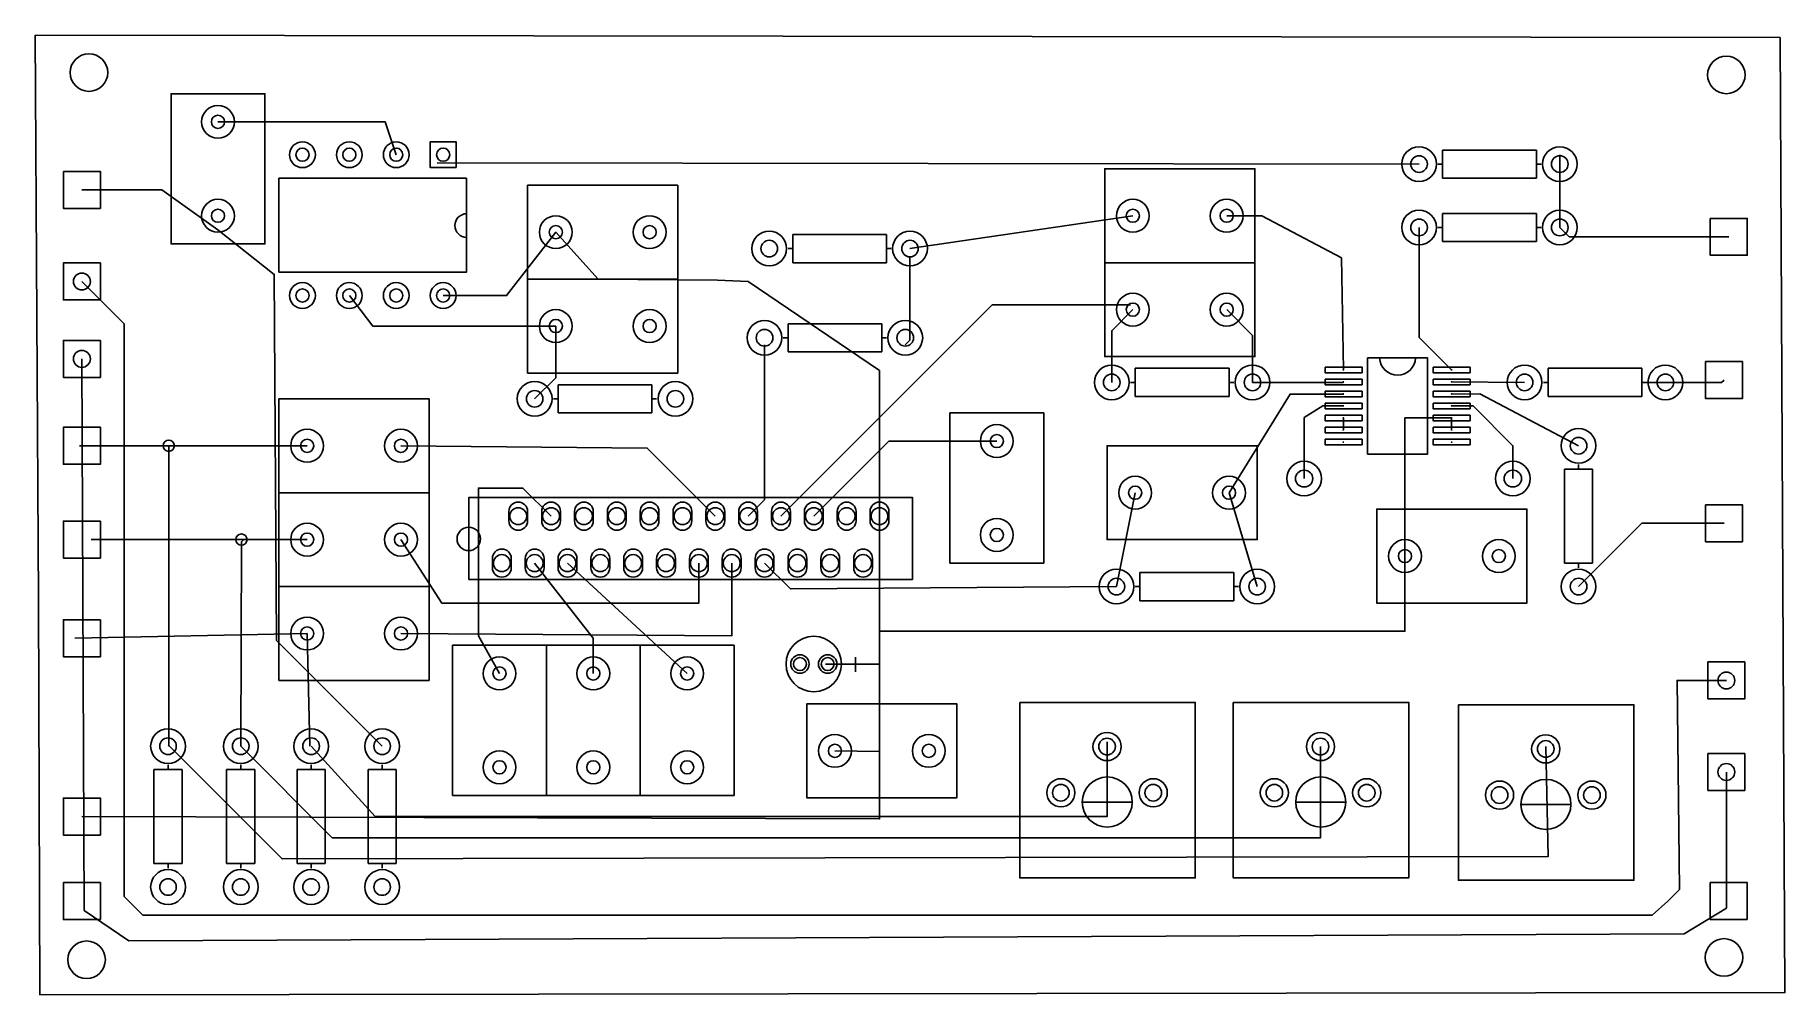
# Model space of a CAD drawing. Header units: millimetres. Extents: x 0 to 94.7, y 0.5 to 52.5.
import ezdxf

# ---------------------------------------------------------------- set-up
doc = ezdxf.new("R2010")
doc.units = ezdxf.units.MM

msp = doc.modelspace()

# ---------------------------------------------------------------- linework, layer by layer
for points in [[(0, 52.451), (94.488, 52.324)], [(0.254, 0.508), (0.196, 21.917), (0, 52.451)], [(94.488, 52.324), (94.742, 0.636), (0.254, 0.508)], [(9.906, 47.752), (18.961, 47.752), (19.558, 45.974)], [(74.93, 45.467), (21.78, 45.53)], [(76.2, 46.229), (81.28, 46.229)], [(76.2, 45.467), (76.2, 46.229)], [(81.28, 46.229), (81.28, 45.467)], [(82.55, 45.975), (82.55, 42.038)], [(76.2, 45.467), (75.946, 45.467)], [(76.2, 44.705), (76.2, 45.467)], [(81.28, 44.705), (76.2, 44.705)], [(81.28, 45.467), (81.28, 44.705)], [(81.28, 45.467), (81.534, 45.467)], [(9.906, 41.91), (6.858, 44.069), (2.54, 44.069)], [(47.371, 40.894), (59.436, 42.672)], [(64.516, 42.672), (66.421, 42.672), (70.739, 40.386), (70.843, 34.341)], [(76.2, 42.8), (81.28, 42.8)], [(76.2, 42.038), (76.2, 42.8)], [(81.28, 42.8), (81.28, 42.038)], [(9.906, 41.91), (9.906, 41.91), (12.954, 39.497), (13.081, 19.685), (18.796, 13.97)], [(28.194, 41.783), (25.527, 38.354), (22.098, 38.354)], [(28.194, 41.783), (28.194, 41.783), (30.48, 39.243), (36.957, 39.179), (38.608, 39.116), (45.72, 34.29), (45.72, 26.416)], [(76.693, 34.328), (74.93, 36.091), (74.93, 42.037)], [(76.2, 42.038), (75.946, 42.038)], [(76.2, 41.276), (76.2, 42.038)], [(81.28, 42.038), (81.28, 41.276)], [(81.28, 42.038), (81.534, 42.038)], [(82.55, 42.038), (83.058, 41.53), (91.694, 41.53)], [(41.021, 40.895), (40.767, 40.895)], [(41.021, 40.895), (41.021, 41.657)], [(41.021, 41.657), (46.101, 41.657)], [(41.021, 40.133), (41.021, 40.895)], [(46.101, 41.657), (46.101, 40.895)], [(46.101, 40.895), (46.101, 40.133)], [(46.101, 40.895), (46.355, 40.895)], [(81.28, 41.276), (76.2, 41.276)], [(46.101, 40.133), (41.021, 40.133)], [(47.117, 35.688), (47.371, 35.942), (47.371, 40.387)], [(2.54, 39.116), (4.826, 36.83), (4.826, 5.842), (5.842, 4.826), (87.551, 4.826), (88.392, 5.588), (89.027, 6.223), (88.9, 17.526), (91.567, 17.526)], [(17.018, 38.354), (18.288, 36.703), (28.194, 36.703)], [(59.309, 37.846), (51.816, 37.846), (40.386, 26.416)], [(58.293, 33.655), (58.293, 36.449), (59.436, 37.592)], [(65.913, 33.655), (65.913, 36.195), (64.516, 37.592)], [(28.194, 36.703), (28.194, 33.909), (27.051, 32.766)], [(40.767, 36.069), (40.513, 36.069)], [(40.767, 36.831), (45.847, 36.831)], [(40.767, 36.069), (40.767, 36.831)], [(40.767, 35.307), (40.767, 36.069)], [(45.847, 36.831), (45.847, 36.069)], [(45.847, 36.069), (45.847, 35.307)], [(45.847, 36.069), (46.101, 36.069)], [(38.608, 26.417), (39.497, 27.306), (39.497, 35.688)], [(45.847, 35.307), (40.767, 35.307)], [(2.54, 34.925), (2.667, 5.08), (5.08, 3.429), (89.281, 3.81), (91.567, 5.207), (91.567, 12.573)], [(59.563, 34.417), (64.643, 34.417)], [(59.563, 33.655), (59.563, 34.417)], [(64.643, 34.417), (64.643, 33.655)], [(81.915, 34.417), (86.995, 34.417)], [(81.915, 33.655), (81.915, 34.417)], [(86.995, 34.417), (86.995, 33.655)], [(28.321, 33.528), (33.401, 33.528)], [(28.321, 32.766), (28.321, 33.528)], [(33.401, 33.528), (33.401, 32.766)], [(59.563, 33.655), (59.309, 33.655)], [(59.563, 32.893), (59.563, 33.655)], [(64.643, 33.655), (64.643, 32.893)], [(64.643, 33.655), (64.897, 33.655)], [(70.843, 33.678), (70.82, 33.655), (65.913, 33.655)], [(76.693, 33.678), (80.645, 33.655)], [(81.915, 33.655), (81.661, 33.655)], [(81.915, 32.893), (81.915, 33.655)], [(86.995, 33.655), (86.995, 32.893)], [(86.995, 33.655), (87.249, 33.655)], [(91.44, 33.783), (91.313, 33.656), (87.249, 33.656)], [(28.321, 32.766), (28.067, 32.766)], [(28.321, 32.004), (28.321, 32.766)], [(33.401, 32.766), (33.401, 32.004)], [(33.401, 32.766), (33.655, 32.766)], [(64.643, 32.893), (59.563, 32.893)], [(70.843, 33.02), (67.945, 33.02), (64.643, 27.686)], [(70.843, 32.38), (69.718, 32.38), (68.707, 31.75), (68.707, 28.448)], [(76.693, 33.021), (78.224, 33.028), (83.566, 30.227)], [(76.693, 32.379), (77.857, 32.379), (80.01, 30.226), (80.01, 28.448)], [(86.995, 32.893), (81.915, 32.893)], [(33.401, 32.004), (28.321, 32.004)], [(70.843, 31.729), (70.843, 31.079)], [(74.168, 24.257), (74.168, 31.73), (76.693, 31.73)], [(76.693, 31.73), (76.693, 31.08)], [(42.164, 26.417), (46.227, 30.48), (52.07, 30.48)], [(2.413, 30.226), (14.732, 30.226)], [(7.239, 30.226), (7.239, 14.008), (7.201, 13.97)], [(19.812, 30.226), (33.147, 30.1), (36.83, 26.417)], [(82.804, 23.877), (82.804, 28.957)], [(82.804, 28.957), (83.566, 28.957)], [(83.566, 28.957), (83.566, 29.211)], [(83.566, 28.957), (84.328, 28.957)], [(84.328, 28.957), (84.328, 23.877)], [(27.94, 26.417), (26.416, 27.94), (24.003, 27.94), (24.003, 19.939), (25.146, 17.907)], [(58.547, 22.606), (59.563, 27.686)], [(66.167, 22.606), (64.643, 27.686)], [(45.72, 26.416), (45.72, 10.033), (2.54, 10.161)], [(83.566, 22.607), (86.995, 26.036), (91.44, 26.036)], [(3.048, 25.146), (12.515, 25.146), (14.732, 25.146)], [(11.138, 13.971), (11.176, 25.02), (11.303, 25.147)], [(19.812, 25.146), (22.022, 21.717), (35.941, 21.717), (35.941, 23.876)], [(19.812, 20.066), (37.719, 19.939), (37.719, 23.876)], [(27.051, 23.877), (30.226, 19.812), (30.226, 17.907)], [(28.829, 23.876), (35.306, 17.907)], [(58.547, 22.606), (40.894, 22.479), (39.497, 23.876)], [(74.168, 24.257), (74.168, 20.193), (45.72, 20.193)], [(83.566, 23.877), (82.804, 23.877)], [(84.328, 23.877), (83.566, 23.877)], [(83.566, 23.877), (83.566, 23.623)], [(59.817, 23.368), (64.897, 23.368)], [(59.817, 22.606), (59.817, 23.368)], [(64.897, 23.368), (64.897, 22.606)], [(59.817, 22.606), (59.563, 22.606)], [(59.817, 21.844), (59.817, 22.606)], [(64.897, 21.844), (59.817, 21.844)], [(64.897, 22.606), (64.897, 21.844)], [(64.897, 22.606), (65.151, 22.606)], [(2.159, 19.812), (14.732, 20.065)], [(14.732, 20.066), (14.872, 13.97)], [(42.799, 18.415), (45.731, 18.415)], [(43.975, 18.405), (44.813, 18.405)], [(44.413, 18.785), (44.413, 17.998)], [(7.239, 14.008), (13.373, 7.874), (81.915, 8.001), (81.788, 13.95)], [(11.138, 13.97), (16.091, 9.017), (69.596, 9.017), (69.596, 13.95)], [(14.948, 13.971), (18.415, 10.16), (58.039, 10.16), (58.039, 14.204)], [(43.307, 13.716), (45.72, 13.682)], [(6.439, 7.62), (6.439, 12.7)], [(6.439, 12.7), (7.201, 12.7)], [(7.201, 12.7), (7.201, 12.954)], [(7.201, 12.7), (7.963, 12.7)], [(7.963, 12.7), (7.963, 7.62)], [(10.376, 7.62), (10.376, 12.7)], [(10.376, 12.7), (11.138, 12.7)], [(11.138, 12.7), (11.138, 12.954)], [(11.138, 12.7), (11.9, 12.7)], [(11.9, 12.7), (11.9, 7.62)], [(14.186, 7.62), (14.186, 12.7)], [(14.186, 12.7), (14.948, 12.7)], [(14.948, 12.7), (14.948, 12.954)], [(14.948, 12.7), (15.71, 12.7)], [(15.71, 12.7), (15.71, 7.62)], [(18.034, 7.62), (18.034, 12.7)], [(18.034, 12.7), (18.796, 12.7)], [(18.796, 12.7), (18.796, 12.954)], [(18.796, 12.7), (19.558, 12.7)], [(19.558, 12.7), (19.558, 7.62)], [(59.392, 10.95), (56.682, 10.95)], [(70.949, 10.95), (68.239, 10.95)], [(83.141, 10.823), (80.431, 10.823)], [(7.201, 7.62), (6.439, 7.62)], [(7.963, 7.62), (7.201, 7.62)], [(7.201, 7.62), (7.201, 7.366)], [(11.138, 7.62), (10.376, 7.62)], [(11.9, 7.62), (11.138, 7.62)], [(11.138, 7.62), (11.138, 7.366)], [(14.948, 7.62), (14.186, 7.62)], [(15.71, 7.62), (14.948, 7.62)], [(14.948, 7.62), (14.948, 7.366)], [(18.796, 7.62), (18.034, 7.62)], [(19.558, 7.62), (18.796, 7.62)], [(18.796, 7.62), (18.796, 7.366)]]:
    msp.add_lwpolyline(points)
for points in [[(9.906, 49.276), (12.446, 49.276), (12.446, 41.148), (7.366, 41.148), (7.366, 49.276), (9.906, 49.276)], [(22.797, 45.275), (21.399, 45.275), (21.399, 46.673), (22.797, 46.673)], [(1.54, 45.069), (3.54, 45.069), (3.54, 43.069), (1.54, 43.069)], [(23.368, 44.704), (13.208, 44.704), (13.208, 39.624), (23.368, 39.624), (23.368, 44.704)], [(57.912, 42.672), (57.912, 45.212), (66.04, 45.212), (66.04, 40.132), (57.912, 40.132), (57.912, 42.672)], [(34.798, 41.783), (34.798, 39.243), (26.67, 39.243), (26.67, 44.323), (34.798, 44.323), (34.798, 41.783)], [(90.694, 42.53), (92.694, 42.53), (92.694, 40.53), (90.694, 40.53)], [(3.54, 40.116), (3.54, 38.116), (1.54, 38.116), (1.54, 40.116)], [(57.912, 37.592), (57.912, 40.132), (66.04, 40.132), (66.04, 35.052), (57.912, 35.052), (57.912, 37.592)], [(34.798, 36.703), (34.798, 34.163), (26.67, 34.163), (26.67, 39.243), (34.798, 39.243), (34.798, 36.703)], [(3.54, 35.925), (3.54, 33.925), (1.54, 33.925), (1.54, 35.925)], [(69.843, 34.479), (71.843, 34.479), (71.843, 34.179), (69.843, 34.179)], [(70.866, 34.329), (70.82, 34.329)], [(70.866, 34.329), (70.82, 34.329)], [(72.144, 34.979), (72.144, 29.779), (75.392, 29.779), (75.392, 34.979), (72.144, 34.979)], [(75.692, 34.478), (77.694, 34.478), (77.694, 34.179), (75.692, 34.179)], [(76.716, 34.329), (76.67, 34.329)], [(76.716, 34.329), (76.67, 34.329)], [(90.44, 34.783), (92.44, 34.783), (92.44, 32.783), (90.44, 32.783)], [(69.843, 33.829), (71.843, 33.829), (71.843, 33.529), (69.843, 33.529)], [(69.843, 33.179), (71.843, 33.179), (71.843, 32.879), (69.843, 32.879)], [(70.866, 33.679), (70.82, 33.679)], [(70.866, 33.679), (70.82, 33.679)], [(75.692, 33.828), (77.694, 33.828), (77.694, 33.529), (75.692, 33.529)], [(75.692, 33.178), (77.694, 33.178), (77.694, 32.878), (75.692, 32.878)], [(76.716, 33.679), (76.67, 33.679)], [(76.716, 33.679), (76.67, 33.679)], [(21.336, 30.226), (21.336, 27.686), (13.208, 27.686), (13.208, 32.766), (21.336, 32.766), (21.336, 30.226)], [(69.843, 32.529), (71.843, 32.529), (71.843, 32.229), (69.843, 32.229)], [(70.866, 33.029), (70.82, 33.029)], [(70.866, 33.029), (70.82, 33.029)], [(70.866, 32.379), (70.82, 32.379)], [(70.866, 32.379), (70.82, 32.379)], [(75.692, 32.53), (77.694, 32.53), (77.694, 32.228), (75.692, 32.228)], [(76.716, 33.029), (76.67, 33.029)], [(76.716, 33.029), (76.67, 33.029)], [(76.716, 32.379), (76.67, 32.379)], [(76.716, 32.379), (76.67, 32.379)], [(52.07, 23.876), (49.53, 23.876), (49.53, 32.004), (54.61, 32.004), (54.61, 23.876), (52.07, 23.876)], [(69.843, 31.879), (71.843, 31.879), (71.843, 31.579), (69.843, 31.579)], [(70.866, 31.729), (70.82, 31.729)], [(70.866, 31.729), (70.82, 31.729)], [(75.692, 31.88), (77.694, 31.88), (77.694, 31.58), (75.692, 31.58)], [(76.716, 31.729), (76.67, 31.729)], [(76.716, 31.729), (76.67, 31.729)], [(3.54, 31.227), (3.54, 29.227), (1.54, 29.227), (1.54, 31.227)], [(69.843, 31.229), (71.843, 31.229), (71.843, 30.929), (69.843, 30.929)], [(69.843, 30.579), (71.843, 30.579), (71.843, 30.279), (69.843, 30.279)], [(70.866, 31.079), (70.82, 31.079)], [(70.866, 31.079), (70.82, 31.079)], [(70.866, 30.429), (70.82, 30.429)], [(70.866, 30.429), (70.82, 30.429)], [(75.692, 31.23), (77.694, 31.23), (77.694, 30.93), (75.692, 30.93)], [(75.692, 30.58), (77.694, 30.58), (77.694, 30.28), (75.692, 30.28)], [(76.716, 31.079), (76.67, 31.079)], [(76.716, 31.079), (76.67, 31.079)], [(76.716, 30.429), (76.67, 30.429)], [(76.716, 30.429), (76.67, 30.429)], [(58.039, 27.686), (58.039, 30.226), (66.167, 30.226), (66.167, 25.146), (58.039, 25.146), (58.039, 27.686)], [(68.729, 28.898), (68.685, 28.898)], [(80.032, 28.898), (79.988, 28.898)], [(21.336, 25.146), (21.336, 22.606), (13.208, 22.606), (13.208, 27.686), (21.336, 27.686), (21.336, 25.146)], [(68.729, 27.998), (68.685, 27.998)], [(80.032, 27.998), (79.988, 27.998)], [(23.495, 22.988), (23.495, 27.433), (47.498, 27.433), (47.498, 22.988), (23.495, 22.988)], [(25.654, 26.163), (25.654, 26.671)], [(26.67, 26.163), (26.67, 26.671)], [(27.432, 26.163), (27.432, 26.671)], [(28.448, 26.163), (28.448, 26.671)], [(29.21, 26.163), (29.21, 26.671)], [(30.226, 26.163), (30.226, 26.671)], [(30.988, 26.163), (30.988, 26.671)], [(32.004, 26.163), (32.004, 26.671)], [(32.766, 26.163), (32.766, 26.671)], [(33.782, 26.163), (33.782, 26.671)], [(34.544, 26.163), (34.544, 26.671)], [(35.56, 26.163), (35.56, 26.671)], [(36.322, 26.163), (36.322, 26.671)], [(37.338, 26.163), (37.338, 26.671)], [(38.1, 26.163), (38.1, 26.671)], [(39.116, 26.163), (39.116, 26.671)], [(39.878, 26.163), (39.878, 26.671)], [(40.894, 26.163), (40.894, 26.671)], [(41.656, 26.163), (41.656, 26.671)], [(42.672, 26.163), (42.672, 26.671)], [(43.434, 26.163), (43.434, 26.671)], [(44.45, 26.163), (44.45, 26.671)], [(45.212, 26.163), (45.212, 26.671)], [(46.228, 26.163), (46.228, 26.671)], [(72.644, 24.257), (72.644, 26.797), (80.772, 26.797), (80.772, 21.717), (72.644, 21.717), (72.644, 24.257)], [(90.44, 27.036), (92.44, 27.036), (92.44, 25.036), (90.44, 25.036)], [(3.54, 26.147), (3.54, 24.147), (1.54, 24.147), (1.54, 26.147)], [(24.765, 23.623), (24.765, 24.131)], [(25.781, 23.623), (25.781, 24.131)], [(26.543, 23.623), (26.543, 24.131)], [(27.559, 23.623), (27.559, 24.131)], [(28.321, 23.623), (28.321, 24.131)], [(29.337, 23.623), (29.337, 24.131)], [(30.099, 23.623), (30.099, 24.131)], [(31.115, 23.623), (31.115, 24.131)], [(31.877, 23.623), (31.877, 24.131)], [(32.893, 23.623), (32.893, 24.131)], [(33.655, 23.623), (33.655, 24.131)], [(34.671, 23.623), (34.671, 24.131)], [(35.433, 23.623), (35.433, 24.131)], [(36.449, 23.623), (36.449, 24.131)], [(37.211, 23.623), (37.211, 24.131)], [(38.227, 23.623), (38.227, 24.131)], [(38.989, 23.623), (38.989, 24.131)], [(40.005, 23.623), (40.005, 24.131)], [(40.767, 23.623), (40.767, 24.131)], [(41.783, 23.623), (41.783, 24.131)], [(42.545, 23.623), (42.545, 24.131)], [(43.561, 23.623), (43.561, 24.131)], [(44.323, 23.623), (44.323, 24.131)], [(45.339, 23.623), (45.339, 24.131)], [(21.336, 20.066), (21.336, 17.526), (13.208, 17.526), (13.208, 22.606), (21.336, 22.606), (21.336, 20.066)], [(3.54, 20.813), (3.54, 18.813), (1.54, 18.813), (1.54, 20.813)], [(25.146, 11.303), (22.606, 11.303), (22.606, 19.431), (27.686, 19.431), (27.686, 11.303), (25.146, 11.303)], [(30.226, 19.431), (32.766, 19.431), (32.766, 11.303), (27.686, 11.303), (27.686, 19.431), (30.226, 19.431)], [(35.306, 19.431), (37.846, 19.431), (37.846, 11.303), (32.766, 11.303), (32.766, 19.431), (35.306, 19.431)], [(92.567, 18.527), (92.567, 16.527), (90.567, 16.527), (90.567, 18.527)], [(49.911, 13.716), (49.911, 11.176), (41.783, 11.176), (41.783, 16.256), (49.911, 16.256), (49.911, 13.716)], [(53.315, 16.341), (62.815, 16.341), (62.815, 6.841), (53.315, 6.841), (53.315, 16.341)], [(64.872, 16.341), (74.372, 16.341), (74.372, 6.841), (64.872, 6.841), (64.872, 16.341)], [(77.064, 16.214), (86.564, 16.214), (86.564, 6.714), (77.064, 6.714), (77.064, 16.214)], [(92.567, 13.574), (92.567, 11.574), (90.567, 11.574), (90.567, 13.574)], [(3.54, 9.161), (1.54, 9.161), (1.54, 11.161), (3.54, 11.161)], [(3.54, 4.588), (1.54, 4.588), (1.54, 6.588), (3.54, 6.588)], [(92.694, 4.588), (90.694, 4.588), (90.694, 6.588), (92.694, 6.588)]]:
    msp.add_lwpolyline(points, close=True)
for centre, radius in [((2.921, 50.419), 1.016), ((91.567, 50.292), 1.016), ((9.906, 47.752), 0.889), ((9.906, 47.752), 0.356), ((14.478, 45.974), 0.699), ((17.018, 45.974), 0.699), ((19.558, 45.974), 0.699), ((14.478, 45.974), 0.356), ((17.018, 45.974), 0.356), ((19.558, 45.974), 0.356), ((22.098, 45.974), 0.356), ((74.93, 45.467), 0.94), ((74.93, 45.467), 0.45), ((82.55, 45.467), 0.94), ((82.55, 45.467), 0.45), ((9.906, 42.672), 0.889), ((9.906, 42.672), 0.356), ((28.194, 41.783), 0.889), ((33.274, 41.783), 0.889), ((59.436, 42.672), 0.889), ((59.436, 42.672), 0.356), ((64.516, 42.672), 0.889), ((64.516, 42.672), 0.356), ((74.93, 42.038), 0.94), ((82.55, 42.038), 0.94), ((28.194, 41.783), 0.356), ((33.274, 41.783), 0.356), ((39.751, 40.895), 0.94), ((47.371, 40.895), 0.94), ((74.93, 42.038), 0.45), ((82.55, 42.038), 0.45), ((39.751, 40.895), 0.45), ((47.371, 40.895), 0.45), ((2.54, 39.116), 0.457), ((14.478, 38.354), 0.699), ((17.018, 38.354), 0.699), ((19.558, 38.354), 0.699), ((22.098, 38.354), 0.699), ((14.478, 38.354), 0.356), ((17.018, 38.354), 0.356), ((19.558, 38.354), 0.356), ((22.098, 38.354), 0.356), ((59.436, 37.592), 0.889), ((59.436, 37.592), 0.356), ((64.516, 37.592), 0.889), ((64.516, 37.592), 0.356), ((28.194, 36.703), 0.889), ((28.194, 36.703), 0.356), ((33.274, 36.703), 0.889), ((33.274, 36.703), 0.356), ((39.497, 36.069), 0.94), ((47.117, 36.069), 0.94), ((39.497, 36.069), 0.45), ((47.117, 36.069), 0.45), ((2.54, 34.925), 0.457), ((58.293, 33.655), 0.94), ((65.913, 33.655), 0.94), ((80.645, 33.655), 0.94), ((88.265, 33.655), 0.94), ((27.051, 32.766), 0.94), ((27.051, 32.766), 0.45), ((34.671, 32.766), 0.94), ((34.671, 32.766), 0.45), ((58.293, 33.655), 0.45), ((65.913, 33.655), 0.45), ((80.645, 33.655), 0.45), ((88.265, 33.655), 0.45), ((52.07, 30.48), 0.889), ((7.239, 30.226), 0.307), ((14.732, 30.226), 0.889), ((14.732, 30.226), 0.356), ((19.812, 30.226), 0.889), ((19.812, 30.226), 0.356), ((52.07, 30.48), 0.356), ((83.566, 30.227), 0.94), ((83.566, 30.227), 0.45), ((68.707, 28.448), 0.94), ((80.01, 28.448), 0.94), ((59.563, 27.686), 0.889), ((64.643, 27.686), 0.889), ((59.563, 27.686), 0.356), ((64.643, 27.686), 0.355), ((26.162, 26.417), 0.457), ((27.94, 26.417), 0.457), ((29.718, 26.417), 0.457), ((31.496, 26.417), 0.457), ((33.274, 26.417), 0.457), ((35.052, 26.417), 0.457), ((36.83, 26.417), 0.457), ((38.608, 26.417), 0.457), ((40.386, 26.417), 0.457), ((42.164, 26.417), 0.457), ((43.942, 26.417), 0.457), ((45.72, 26.417), 0.457), ((14.732, 25.146), 0.889), ((19.812, 25.146), 0.889), ((23.483, 25.186), 0.633), ((52.07, 25.4), 0.889), ((52.07, 25.4), 0.356), ((11.176, 25.146), 0.307), ((14.732, 25.146), 0.356), ((19.812, 25.146), 0.356), ((74.168, 24.257), 0.889), ((79.248, 24.257), 0.889), ((25.273, 23.877), 0.457), ((27.051, 23.877), 0.457), ((28.829, 23.877), 0.457), ((30.607, 23.877), 0.457), ((32.385, 23.877), 0.457), ((34.163, 23.877), 0.457), ((35.941, 23.877), 0.457), ((37.719, 23.877), 0.457), ((39.497, 23.877), 0.457), ((41.275, 23.877), 0.457), ((43.053, 23.877), 0.457), ((44.831, 23.877), 0.457), ((74.168, 24.257), 0.356), ((79.248, 24.257), 0.356), ((58.547, 22.606), 0.94), ((58.547, 22.606), 0.45), ((66.167, 22.606), 0.94), ((66.167, 22.606), 0.45), ((83.566, 22.607), 0.94), ((83.566, 22.607), 0.45), ((14.732, 20.066), 0.889), ((19.812, 20.066), 0.889), ((14.732, 20.066), 0.356), ((19.812, 20.066), 0.356), ((42.163, 18.415), 1.5), ((25.146, 17.907), 0.889), ((25.146, 17.907), 0.356), ((30.226, 17.907), 0.889), ((30.226, 17.907), 0.356), ((35.306, 17.907), 0.889), ((35.306, 17.907), 0.356), ((41.413, 18.415), 0.5), ((41.413, 18.415), 0.35), ((42.915, 18.415), 0.5), ((42.915, 18.415), 0.35), ((91.567, 17.527), 0.457), ((7.201, 13.971), 0.94), ((7.201, 13.97), 0.45), ((11.138, 13.971), 0.94), ((11.138, 13.97), 0.45), ((14.948, 13.971), 0.94), ((14.948, 13.97), 0.45), ((18.796, 13.97), 0.94), ((18.796, 13.97), 0.45), ((43.307, 13.716), 0.889), ((48.387, 13.716), 0.889), ((58.039, 13.95), 0.762), ((58.039, 13.95), 0.45), ((69.596, 13.95), 0.762), ((69.596, 13.95), 0.45), ((81.788, 13.823), 0.762), ((81.788, 13.823), 0.45), ((25.146, 12.827), 0.889), ((30.226, 12.827), 0.889), ((35.306, 12.827), 0.889), ((43.307, 13.716), 0.356), ((48.387, 13.716), 0.356), ((25.146, 12.827), 0.356), ((30.226, 12.827), 0.356), ((35.306, 12.827), 0.356), ((91.567, 12.574), 0.457), ((55.539, 11.45), 0.762), ((55.539, 11.45), 0.45), ((60.539, 11.45), 0.762), ((60.539, 11.45), 0.45), ((67.096, 11.45), 0.762), ((67.096, 11.45), 0.45), ((72.096, 11.45), 0.762), ((72.096, 11.45), 0.45), ((79.288, 11.323), 0.762), ((79.288, 11.323), 0.45), ((84.288, 11.323), 0.762), ((84.288, 11.323), 0.45), ((7.201, 6.351), 0.94), ((7.201, 6.35), 0.45), ((11.138, 6.351), 0.94), ((11.138, 6.35), 0.45), ((14.948, 6.351), 0.94), ((14.948, 6.35), 0.45), ((18.796, 6.35), 0.94), ((18.796, 6.35), 0.45), ((2.794, 2.413), 1.016), ((91.44, 2.54), 1.016)]:
    msp.add_circle(centre, radius)
for centre, radius, start, end in [((23.372, 42.14), 0.641, 90.36069, 270), ((70.82, 34.329), 0, 90, 270), ((70.866, 34.329), 0, 270, 90), ((73.768, 35.021), 0.976, 182.44583, 357.55417), ((76.67, 34.329), 0, 90, 270), ((76.716, 34.329), 0, 270, 90), ((70.82, 33.679), 0, 90, 270), ((70.866, 33.679), 0, 270, 90), ((76.67, 33.679), 0, 90, 270), ((76.716, 33.679), 0, 270, 90), ((70.82, 33.029), 0, 90, 270), ((70.82, 32.379), 0, 90, 270), ((70.866, 33.029), 0, 270, 90), ((70.866, 32.379), 0, 270, 90), ((76.67, 33.029), 0, 90, 270), ((76.67, 32.379), 0, 90, 270), ((76.716, 33.029), 0, 270, 90), ((76.716, 32.379), 0, 270, 90), ((70.82, 31.729), 0, 90, 270), ((70.866, 31.729), 0, 270, 90), ((76.67, 31.729), 0, 90, 270), ((76.716, 31.729), 0, 270, 90), ((70.82, 31.079), 0, 90, 270), ((70.82, 30.429), 0, 90, 270), ((70.866, 31.079), 0, 270, 90), ((70.866, 30.429), 0, 270, 90), ((76.67, 31.079), 0, 90, 270), ((76.67, 30.429), 0, 90, 270), ((76.716, 31.079), 0, 270, 90), ((76.716, 30.429), 0, 270, 90), ((68.685, 28.448), 0.45, 90, 270), ((68.729, 28.448), 0.45, 270, 90), ((79.988, 28.448), 0.45, 90, 270), ((80.032, 28.448), 0.45, 270, 90), ((26.162, 26.671), 0.508, 0, 180), ((27.94, 26.671), 0.508, 0, 180), ((29.718, 26.671), 0.508, 0, 180), ((31.496, 26.671), 0.508, 0, 180), ((33.274, 26.671), 0.508, 0, 180), ((35.052, 26.671), 0.508, 0, 180), ((36.83, 26.671), 0.508, 0, 180), ((38.608, 26.671), 0.508, 0, 180), ((40.386, 26.671), 0.508, 0, 180), ((42.164, 26.671), 0.508, 0, 180), ((43.942, 26.671), 0.508, 0, 180), ((45.72, 26.671), 0.508, 0, 180), ((26.162, 26.163), 0.508, 180, 0), ((27.94, 26.163), 0.508, 180, 0), ((29.718, 26.163), 0.508, 180, 0), ((31.496, 26.163), 0.508, 180, 0), ((33.274, 26.163), 0.508, 180, 0), ((35.052, 26.163), 0.508, 180, 0), ((36.83, 26.163), 0.508, 180, 0), ((38.608, 26.163), 0.508, 180, 0), ((40.386, 26.163), 0.508, 180, 0), ((42.164, 26.163), 0.508, 180, 0), ((43.942, 26.163), 0.508, 180, 0), ((45.72, 26.163), 0.508, 180, 0), ((25.273, 24.131), 0.508, 0, 180), ((27.051, 24.131), 0.508, 0, 180), ((28.829, 24.131), 0.508, 0, 180), ((30.607, 24.131), 0.508, 0, 180), ((32.385, 24.131), 0.508, 0, 180), ((34.163, 24.131), 0.508, 0, 180), ((35.941, 24.131), 0.508, 0, 180), ((37.719, 24.131), 0.508, 0, 180), ((39.497, 24.131), 0.508, 0, 180), ((41.275, 24.131), 0.508, 0, 180), ((43.053, 24.131), 0.508, 0, 180), ((44.831, 24.131), 0.508, 0, 180), ((25.273, 23.623), 0.508, 180, 0), ((27.051, 23.623), 0.508, 180, 0), ((28.829, 23.623), 0.508, 180, 0), ((30.607, 23.623), 0.508, 180, 0), ((32.385, 23.623), 0.508, 180, 0), ((34.163, 23.623), 0.508, 180, 0), ((35.941, 23.623), 0.508, 180, 0), ((37.719, 23.623), 0.508, 180, 0), ((39.497, 23.623), 0.508, 180, 0), ((41.275, 23.623), 0.508, 180, 0), ((43.053, 23.623), 0.508, 180, 0), ((44.831, 23.623), 0.508, 180, 0), ((58.051, 10.95), 1.353, 90.53762, 89.46238), ((69.608, 10.95), 1.353, 90.53762, 89.46238), ((81.8, 10.823), 1.353, 90.53762, 89.46238)]:
    msp.add_arc(centre, radius, start, end)

doc.saveas('drawing.dxf')
